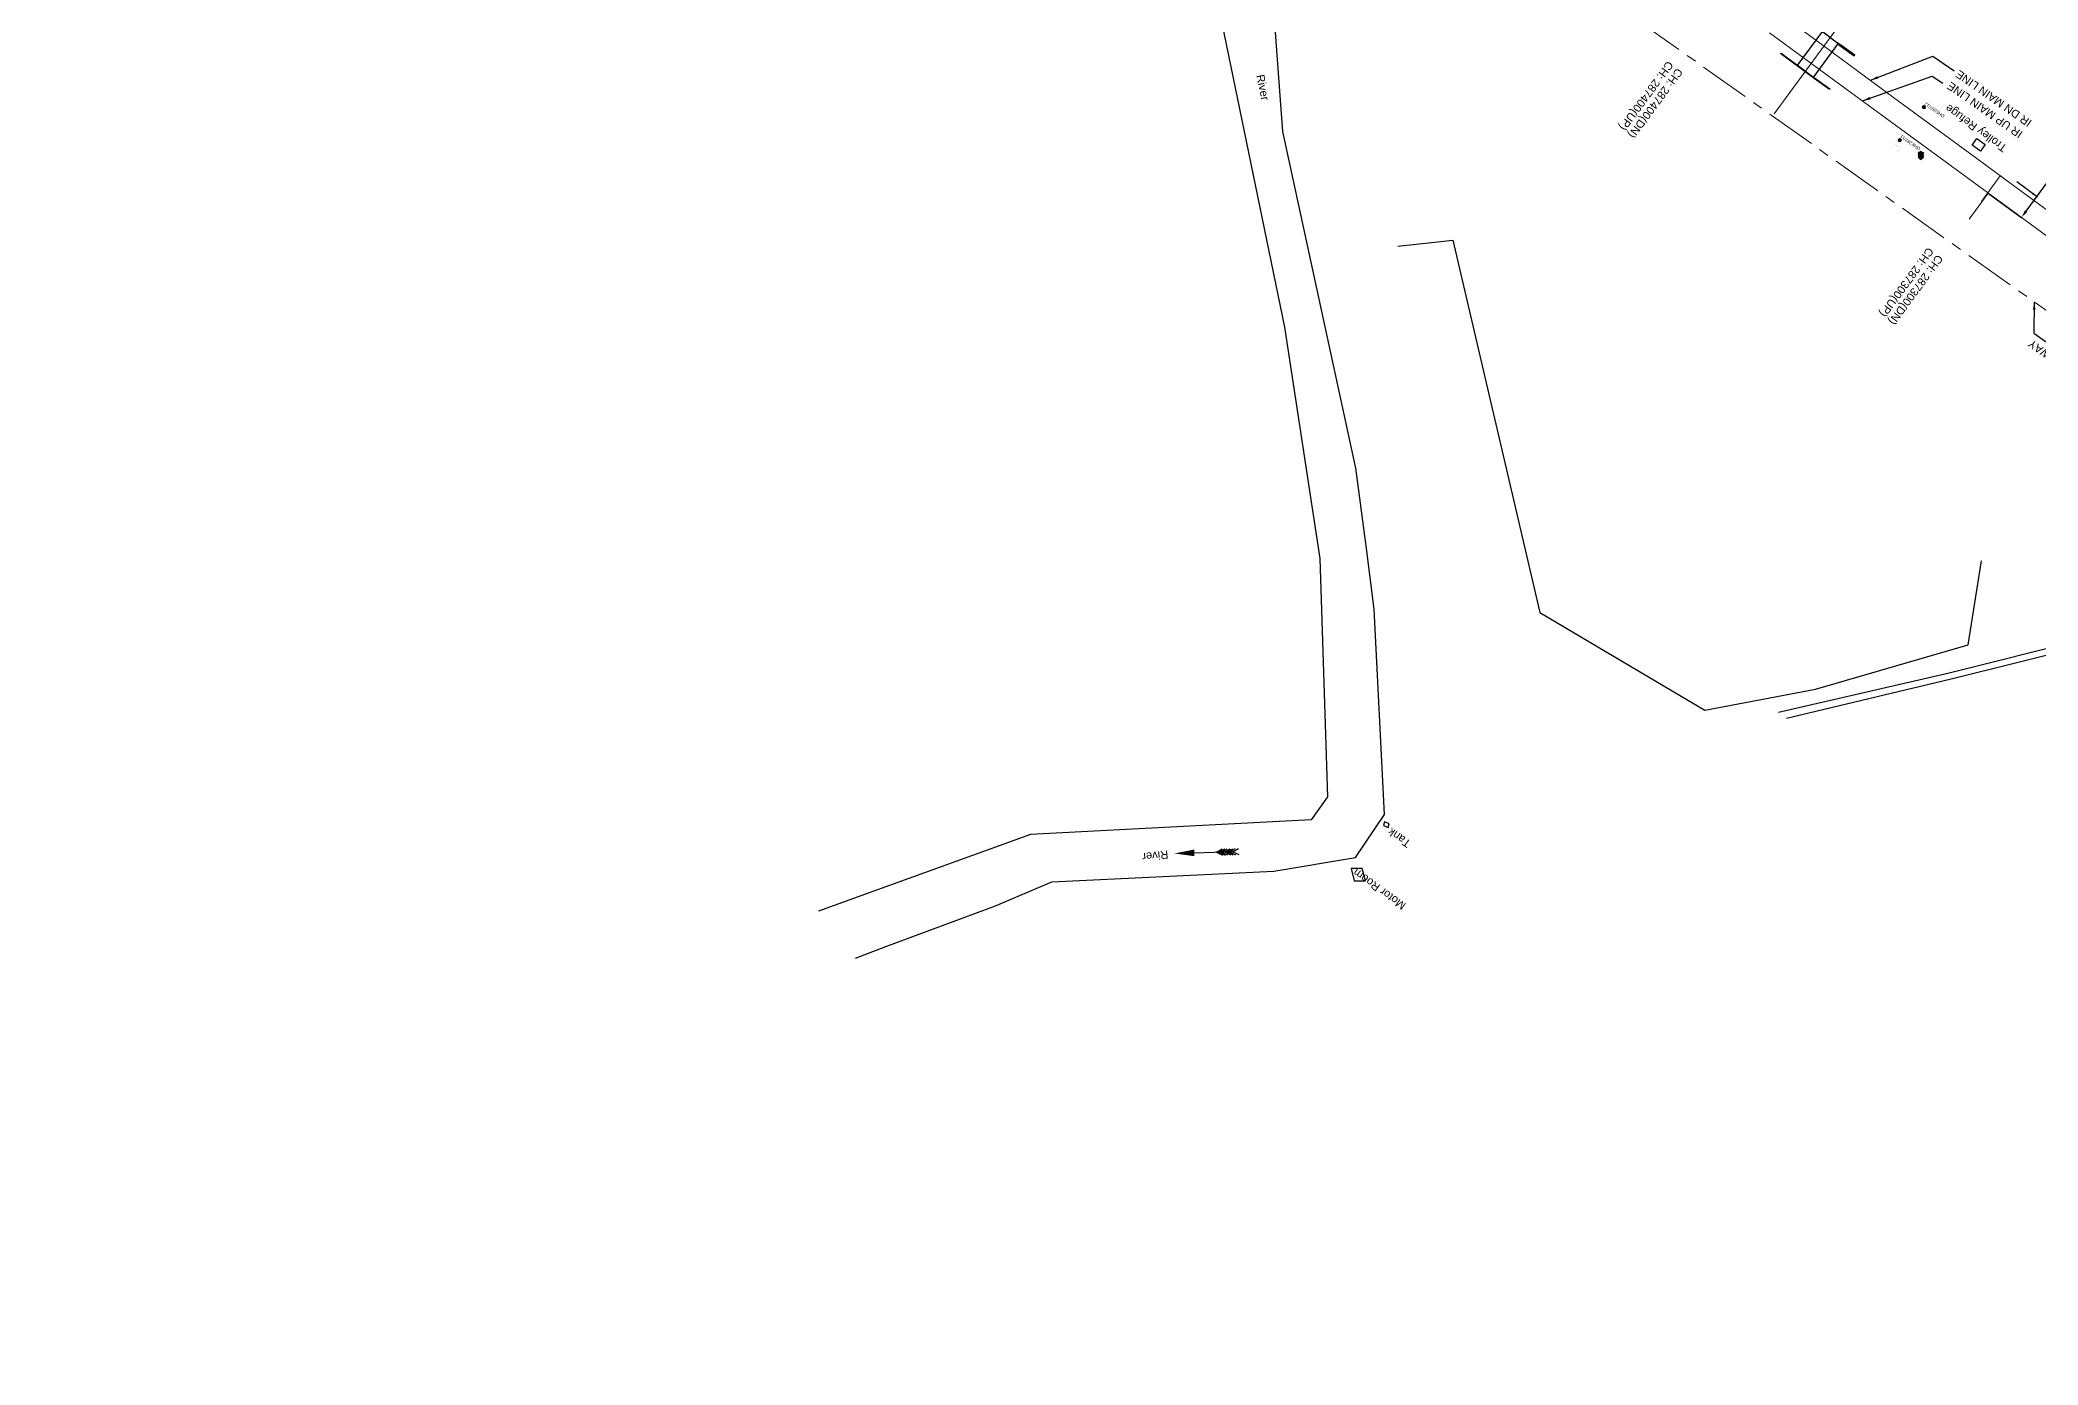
# Model space of a CAD drawing. Header units: metres. Extents: x 646303 to 662875, y 3366650 to 3378730.
# Drawn here: x 654400 to 655024, y 3371854 to 3372268 of the extents above; entities that cross this region are included whole.
import ezdxf
from ezdxf.enums import TextEntityAlignment as Align

# ---------------------------------------------------------------- set-up
doc = ezdxf.new("R2010")
doc.units = ezdxf.units.M
doc.header["$MEASUREMENT"] = 0
doc.header["$PDMODE"] = 3
doc.header["$PDSIZE"] = 0.5
doc.linetypes.add('CENTER', pattern=[50.8, 31.75, -6.35, 6.35, -6.35])
for name, color, linetype, lineweight in [('BOUNDARY DIMENTION', 10, 'Continuous', 0), ('BRIDGE DETAILS PLAN', 7, 'Continuous', 0), ('Existing Chainage', 7, 'Continuous', 0), ('Existing IR Track', 143, 'Continuous', 0), ('Existing Railway Boundary', 7, 'CENTER', 0), ('flow direction', 7, 'Continuous', 0), ('OHE MAST', 8, 'Continuous', 0), ('OHE MAST TEXT', 8, 'Continuous', 0)]:
    doc.layers.add(name, color=color, linetype=linetype, lineweight=lineweight)
for name, color, linetype in [('BRIDGE_PARAPET', 7, 'Continuous'), ('CART_TRACK', 34, 'Continuous'), ('COMMERCIAL_BLD_PUC', 251, 'Continuous'), ('CULVERT_PARAPET', 7, 'Continuous'), ('DFCC Boundary', 6, 'CENTER'), ('RETAINING_WALL', 7, 'Continuous'), ('River Text', 5, 'Continuous'), ('RIVER_TOP', 5, 'Continuous'), ('SFL_SOFFIT_LVL', 251, 'Continuous'), ('Side Details', 251, 'Continuous'), ('SIGNAL_POST', 8, 'Continuous'), ('TANK', 251, 'Continuous'), ('TOPO_TEXT', 251, 'Continuous'), ('TROLLEY_STAND', 7, 'Continuous'), ('WATER_LOGGED_AREA', 5, 'Continuous')]:
    doc.layers.add(name, color=color, linetype=linetype)
doc.styles.get("Standard").update_dxf_attribs({"font": 'arial.ttf'})
doc.styles.add('Style-Arial', font='arial.ttf')
doc.dimstyles.new('DIM', dxfattribs={"dimtxt": 2.5, "dimasz": 2.5, "dimexe": 0.18, "dimexo": 0.0625, "dimgap": 0.09, "dimtad": 0, "dimtih": 1, "dimtoh": 1, "dimdec": 3, "dimzin": 0, "dimdsep": 46, "dimtxsty": 'Standard', "dimcen": 0.09, "dimadec": 0, "dimazin": 0, "dimtfac": 1, "dimtdec": 3, "dimtofl": 0, "dimtmove": 0, "dimatfit": 3, "dimfxl": 1, "dimtolj": 1, "dimtzin": 0, "dimarcsym": 0})
doc.dimstyles.new('ISO-25', dxfattribs={"dimtxt": 2.5, "dimasz": 2.5, "dimexe": 1.25, "dimexo": 0.625, "dimtad": 1, "dimtxsty": 'Standard', "dimcen": 2.5, "dimadec": 0, "dimazin": 0, "dimtfac": 1, "dimtmove": 0, "dimatfit": 3, "dimfxl": 1, "dimarcsym": 0})

# ---------------------------------------------------------------- blocks, each defined once
blk = doc.blocks.new('SIG')
for color, points in [(1, [(-0.22, 0.42, 0.180295), (-0.01, 0.33, -0.00255), (0.01, 0.33, -0.00255), (0.02, 0.33, 0.180295), (0.23, 0.42, -0.002654), (0.25, 0.44, 0.184495), (0.33, 0.65, 1.000001), (-0.32, 0.65, 0.184495), (-0.24, 0.44, -0.002654)]), (2, [(0.23, -0.23, -0.002654), (0.25, -0.21, 0.184495), (0.33, 0.01, 1.000001), (-0.32, 0.01, 0.184495), (-0.24, -0.21, -0.002654), (-0.22, -0.23, 0.180295), (-0.01, -0.32, -0.00255), (0.01, -0.32, -0.00255), (0.02, -0.32, 0.180295)]), (3, [(0.23, -0.88, -0.002654), (0.25, -0.86, 0.184495), (0.33, -0.64, 1.000001), (-0.32, -0.64, 0.184495), (-0.24, -0.86, -0.002654), (-0.22, -0.88, 0.395599)])]:
    blk.add_hatch(color=color).paths.add_polyline_path(points)
for p, q in [((-0.31, 0.98), (-0.32, -0.9)), ((0.33, -0.9), (0.32, 0.98))]:
    blk.add_line(p, q)
for points in [[(-0.31, 0.98), (-0.81, 0.98, 0.198758), (-0.42, 0.41, 0.003814), (-0.31, 0.39, 0.003814)], [(-0.31, 0.33), (-0.81, 0.33, 0.198758), (-0.42, -0.23, 0.003727), (-0.32, -0.26, 0.003727)], [(0.32, 0.98), (0.82, 0.98, -0.198758), (0.44, 0.41, -0.003814), (0.32, 0.39, -0.003814)], [(0.32, 0.33), (0.82, 0.33, -0.198758), (0.44, -0.23, -0.003727), (0.33, -0.26, -0.003727)], [(-0.32, -0.32), (-0.81, -0.32, 0.198758), (-0.42, -0.88, 0.003639), (-0.32, -0.9)], [(0.33, -0.32), (0.82, -0.32, -0.198758), (0.44, -0.88, -0.003639), (0.33, -0.9)]]:
    blk.add_lwpolyline(points, format="xyb")
for centre, radius, start, end in [((0.01, 0.91), 0.324, 12.40488, 167.59512), ((0.01, 0.81), 0.357, 27.75781, 152.24219), ((0.01, -0.9), 0.324, 181.45715, 358.54285)]:
    blk.add_arc(centre, radius, start, end)
blk = doc.blocks.new('River A')
at = {"layer": 'River Text'}
for p, q in [((0.5, 20.3), (-3.1, 27.8, -1499.5)), ((0.5, 20.3), (4.5, 27.7, -1499.5)), ((0, 0), (-3.6, 7.5, -1499.5)), ((0.1, 6), (-3.5, 13.6, -1499.5)), ((0.1, 3.3), (-3.5, 10.8, -1499.5)), ((0.2, 9.9), (-3.4, 17.4, -1499.5)), ((0.3, 12.9), (-3.3, 20.5, -1499.5)), ((0.4, 16.4), (-3.2, 24, -1499.5)), ((0.5, 22.3), (0, 0)), ((0, 0), (4, 7.4, -1499.5)), ((0.1, 6), (4.1, 13.4, -1499.5)), ((0.1, 3.3), (4.1, 10.7, -1499.5)), ((0.2, 9.9), (4.2, 17.2, -1499.5)), ((0.3, 12.9), (4.3, 20.3, -1499.5)), ((0.4, 16.4), (4.4, 23.8, -1499.5))]:
    blk.add_line(p, q, dxfattribs=at)
blk.add_lwpolyline([(-0.7, -27.7), (0.5, 22.3)], dxfattribs=at)
blk.add_solid([(3.5, -27.8), (-1.3, -52.7), (-4.8, -27.6)], dxfattribs=at)
blk = doc.blocks.new('OHE MAST')
h = blk.add_hatch(color=256)
edge = h.paths.add_edge_path()
edge.add_arc((0, 0), 0.514, 0, 360)
at = {"const_width": 0.01, "flags": 128}
for points in [[(1.5, 3.5), (1.5, 2), (-1.5, 2), (-1.5, 3.5)], [(0, 2), (0, 0)]]:
    blk.add_lwpolyline(points, dxfattribs=at)
blk.add_circle((0, 0), 0.514)
blk = doc.blocks.new('*D1461')
at = {"layer": 'BOUNDARY DIMENTION', "color": 0, "lineweight": -2, "transparency": 16777216}
for p, q in [((662242.98, 3367093.66), (662239.54, 3367088.19)), ((662244.85, 3367095.44), (662244.16, 3367095.87)), ((662233.82, 3367079.1), (662238.08, 3367085.88)), ((662233.03, 3367076.64), (662232.33, 3367077.07))]:
    blk.add_line(p, q, dxfattribs=at)
at = {"layer": 'BOUNDARY DIMENTION', "color": 0, "transparency": 16777216}
for points in [[(662242.62, 3367093.88), (662243.33, 3367093.44), (662244.31, 3367095.78)], [(662233.46, 3367079.32), (662234.17, 3367078.87), (662232.49, 3367076.98)]]:
    blk.add_solid(points, dxfattribs=at)
at = {"layer": 'Defpoints', "color": 0, "linetype": 'Continuous', "ltscale": 0.5, "transparency": 16777216}
for p in [(647418.1, 3377902.15), (647420.31, 3377900.52), (647398.68, 3377871.33)]:
    blk.add_point(p, dxfattribs=at)
at = {"layer": 'Defpoints', "color": 0, "transparency": 16777216}
for p in [(662244.31, 3367095.78), (662244.9, 3367095.41), (662233.08, 3367076.61)]:
    blk.add_point(p, dxfattribs=at)
at = {"layer": 'DFCC Boundary', "color": 0, "linetype": 'Continuous', "lineweight": -2, "ltscale": 0.5, "transparency": 16777216}
for p, q in [((647420.26, 3377900.55), (647417.96, 3377902.26)), ((647416.61, 3377900.14), (647413.17, 3377895.5)), ((647397.96, 3377874.97), (647411.54, 3377893.3)), ((647398.63, 3377871.36), (647396.32, 3377873.07))]:
    blk.add_line(p, q, dxfattribs=at)
at = {"layer": 'DFCC Boundary', "color": 0, "linetype": 'Continuous', "ltscale": 0.5, "transparency": 16777216}
for points in [[(647416.28, 3377900.39), (647416.95, 3377899.9), (647418.1, 3377902.15)], [(647397.62, 3377875.22), (647398.29, 3377874.72), (647396.47, 3377872.96)]]:
    blk.add_solid(points, dxfattribs=at)
at = {"layer": 'BOUNDARY DIMENTION', "color": 0, "transparency": 16777216, "insert": (662238.81, 3367087.03), "char_height": 2.5, "attachment_point": 5, "rotation": 145}
blk.add_mtext('\\A1;22.208 m', dxfattribs=at)
at = {"layer": 'DFCC Boundary', "color": 0, "linetype": 'Continuous', "ltscale": 0.5, "transparency": 16777216, "insert": (647412.36, 3377894.4), "char_height": 2.5, "attachment_point": 5, "rotation": 145}
blk.add_mtext('\\A1;36.332 m', dxfattribs=at)
blk = doc.blocks.new('*D1462')
at = {"layer": 'BOUNDARY DIMENTION', "color": 0, "lineweight": -2, "transparency": 16777216}
for p, q in [((662549.11, 3366886.35), (662541.43, 3366875.79)), ((662551.8, 3366887.49), (662550.44, 3366888.48)), ((662534.84, 3366866.73), (662539.82, 3366873.58)), ((662534.58, 3366863.83), (662533.22, 3366864.82))]:
    blk.add_line(p, q, dxfattribs=at)
at = {"layer": 'BOUNDARY DIMENTION', "color": 0, "transparency": 16777216}
for points in [[(662548.78, 3366886.6), (662549.45, 3366886.11), (662550.58, 3366888.38)], [(662534.5, 3366866.98), (662535.18, 3366866.49), (662533.37, 3366864.71)]]:
    blk.add_solid(points, dxfattribs=at)
at = {"layer": 'Defpoints', "color": 0, "linetype": 'Continuous', "ltscale": 0.5, "transparency": 16777216}
for p in [(647247.45, 3378028.49), (647249.19, 3378027.21), (647225.93, 3377999.21)]:
    blk.add_point(p, dxfattribs=at)
at = {"layer": 'Defpoints', "color": 0, "transparency": 16777216}
for p in [(662551.85, 3366887.45), (662533.37, 3366864.71), (662534.63, 3366863.79)]:
    blk.add_point(p, dxfattribs=at)
at = {"layer": 'DFCC Boundary', "color": 0, "linetype": 'Continuous', "lineweight": -2, "ltscale": 0.5, "transparency": 16777216}
for p, q in [((647247.5, 3378028.45), (647249.34, 3378027.1)), ((647247.71, 3378025.19), (647242.02, 3378017.45)), ((647229.16, 3377999.94), (647240.4, 3378015.24)), ((647225.98, 3377999.17), (647227.82, 3377997.82))]:
    blk.add_line(p, q, dxfattribs=at)
at = {"layer": 'DFCC Boundary', "color": 0, "linetype": 'Continuous', "ltscale": 0.5, "transparency": 16777216}
for points in [[(647247.37, 3378025.44), (647248.05, 3378024.94), (647249.19, 3378027.21)], [(647228.82, 3378000.19), (647229.49, 3377999.7), (647227.68, 3377997.93)]]:
    blk.add_solid(points, dxfattribs=at)
at = {"layer": 'BOUNDARY DIMENTION', "color": 0, "transparency": 16777216, "insert": (662540.62, 3366874.68), "char_height": 2.5, "attachment_point": 5, "rotation": 145}
blk.add_mtext('\\A1;29.264 m', dxfattribs=at)
at = {"layer": 'DFCC Boundary', "color": 0, "linetype": 'Continuous', "ltscale": 0.5, "transparency": 16777216, "insert": (647241.21, 3378016.35), "char_height": 2.5, "attachment_point": 5, "rotation": 145}
blk.add_mtext('\\A1;36.332 m', dxfattribs=at)
blk = doc.blocks.new('*D1463')
at = {"layer": 'BOUNDARY DIMENTION', "color": 0, "lineweight": -2, "transparency": 16777216}
for p, q in [((662172.2, 3367138.17), (662169.01, 3367133.1)), ((662172.51, 3367140.93), (662173.68, 3367140.19)), ((662164.89, 3367126.55), (662167.55, 3367130.78)), ((662162.55, 3367125.07), (662163.71, 3367124.34))]:
    blk.add_line(p, q, dxfattribs=at)
at = {"layer": 'BOUNDARY DIMENTION', "color": 0, "transparency": 16777216}
for points in [[(662171.85, 3367138.39), (662172.55, 3367137.95), (662173.53, 3367140.29)], [(662164.54, 3367126.77), (662165.24, 3367126.33), (662163.56, 3367124.44)]]:
    blk.add_solid(points, dxfattribs=at)
at = {"layer": 'Defpoints', "color": 0, "linetype": 'Continuous', "ltscale": 0.5, "transparency": 16777216}
for p in [(647211.24, 3378055.28), (647211.52, 3378055.08), (647189.88, 3378025.9)]:
    blk.add_point(p, dxfattribs=at)
at = {"layer": 'Defpoints', "color": 0, "transparency": 16777216}
for p in [(662172.46, 3367140.96), (662173.53, 3367140.29), (662162.49, 3367125.11)]:
    blk.add_point(p, dxfattribs=at)
at = {"layer": 'DFCC Boundary', "color": 0, "linetype": 'Continuous', "lineweight": -2, "ltscale": 0.5, "transparency": 16777216}
for p, q in [((647209.75, 3378053.28), (647208.18, 3378051.16)), ((647211.47, 3378055.12), (647211.1, 3378055.39)), ((647191.09, 3378028.11), (647206.55, 3378048.96)), ((647189.83, 3378025.93), (647189.46, 3378026.21))]:
    blk.add_line(p, q, dxfattribs=at)
at = {"layer": 'DFCC Boundary', "color": 0, "linetype": 'Continuous', "ltscale": 0.5, "transparency": 16777216}
for points in [[(647209.42, 3378053.52), (647210.09, 3378053.03), (647211.24, 3378055.28)], [(647190.76, 3378028.36), (647191.43, 3378027.86), (647189.6, 3378026.1)]]:
    blk.add_solid(points, dxfattribs=at)
at = {"layer": 'BOUNDARY DIMENTION', "color": 0, "transparency": 16777216, "insert": (662168.28, 3367131.94), "char_height": 2.5, "attachment_point": 5, "rotation": 145}
blk.add_mtext('\\A1;18.726 m', dxfattribs=at)
at = {"layer": 'DFCC Boundary', "color": 0, "linetype": 'Continuous', "ltscale": 0.5, "transparency": 16777216, "insert": (647207.37, 3378050.06), "char_height": 2.5, "attachment_point": 5, "rotation": 145}
blk.add_mtext('\\A1;36.332 m', dxfattribs=at)
blk = doc.blocks.new('*D1793')
at = {"layer": 'Defpoints', "color": 0, "linetype": 'Continuous', "ltscale": 0.5, "transparency": 16777216}
for p in [(655087.35, 3372327.28), (655008.55, 3372219.83), (655018.91, 3372212.23)]:
    blk.add_point(p, dxfattribs=at)
at = {"layer": 'DFCC Boundary', "color": 0, "linetype": 'Continuous', "lineweight": -2, "ltscale": 0.5, "transparency": 16777216}
for p, q in [((655087.4, 3372327.24), (655097.85, 3372319.58)), ((655096.23, 3372317.67), (655059.17, 3372267.13)), ((655020.39, 3372214.24), (655057.55, 3372264.93)), ((655008.6, 3372219.79), (655019.05, 3372212.12))]:
    blk.add_line(p, q, dxfattribs=at)
at = {"layer": 'DFCC Boundary', "color": 0, "linetype": 'Continuous', "ltscale": 0.5, "transparency": 16777216}
for points in [[(655095.89, 3372317.91), (655096.56, 3372317.42), (655097.71, 3372319.68)], [(655020.05, 3372214.49), (655020.72, 3372214), (655018.91, 3372212.23)]]:
    blk.add_solid(points, dxfattribs=at)
at = {"layer": 'DFCC Boundary', "color": 0, "linetype": 'Continuous', "ltscale": 0.5, "transparency": 16777216, "insert": (655058.36, 3372266.03), "char_height": 2.5, "attachment_point": 5, "rotation": 145}
blk.add_mtext('\\A1;133.249 m', dxfattribs=at)

msp = doc.modelspace()

# ---------------------------------------------------------------- linework, layer by layer
at = {"layer": 'BRIDGE DETAILS PLAN', "color": 7, "linetype": 'Continuous', "lineweight": 0, "flags": 128}
msp.add_lwpolyline([(654995.5354, 3372318.0293), (654941.7102, 3372244.6726)], dxfattribs=at)
at = {"layer": 'BRIDGE_PARAPET', "linetype": 'Continuous'}
msp.add_polyline3d([(654954.105, 3372255.741, 271.896), (654948.607, 3372259.881, 271.94), (654948.727, 3372260.024, 271.926), (654954.2251, 3372255.8839, 271.926)], close=True, dxfattribs=at)
at = {"layer": 'CART_TRACK', "linetype": 'Continuous'}
for points in [[(654943.074, 3372057.747, 267.31), (654996.357, 3372070.007, 267.492), (655037.446, 3372080.273, 267.436), (655068.449, 3372090.248, 267.777), (655082.577, 3372095.699, 268.129), (655095.192, 3372099.316, 269.015), (655102.935, 3372101.987, 269.451), (655111.194, 3372106.395, 269.885), (655119.561, 3372112.006, 270.741)], [(655113.5195, 3372103.6162, 269.945), (655113.196, 3372103.557, 269.966), (655104.288, 3372099.373, 269.472), (655095.645, 3372096.895, 268.997), (655083.292, 3372093.605, 268.204), (655069.077, 3372088.557, 267.698), (655038.046, 3372078.229, 267.495), (654997.013, 3372068.004, 267.626), (654945.576, 3372055.772, 267.488)]]:
    msp.add_polyline3d(points, dxfattribs=at)
at = {"layer": 'COMMERCIAL_BLD_PUC', "linetype": 'Continuous'}
msp.add_polyline3d([(654813.994, 3372004.985, 268.784), (654813.011, 3372008.841, 268.651), (654809.534, 3372008.906, 268.373), (654810.5176, 3372005.0478, 268.373)], close=True, dxfattribs=at)
at = {"layer": 'CULVERT_PARAPET', "linetype": 'Continuous'}
msp.add_polyline3d([(654961.952, 3372266.278, 271.899), (654956.471, 3372270.457, 271.897), (654956.556, 3372270.592, 271.896), (654962.037, 3372266.413, 271.896)], close=True, dxfattribs=at)
at = {"layer": 'Existing Chainage', "color": 0, "linetype": 'Continuous', "lineweight": 13, "flags": 128}
for points in [[(655006.4113, 3372217.2183), (655012.3264, 3372225.2813)], [(655002.635, 3372211.7611), (655008.5485, 3372219.8252)]]:
    msp.add_lwpolyline(points, dxfattribs=at)
at = {"layer": 'Existing IR Track', "flags": 128}
for points in [[(654944.1345, 3372275.3551), (654956.9977, 3372265.9349), (654968.2816, 3372257.6528), (654980.9211, 3372248.3148), (655003.4473, 3372231.7951), (655020.4332, 3372219.3339), (655036.6726, 3372207.4204)], [(654940.1907, 3372269.9632), (654953.1596, 3372260.4861), (654964.1223, 3372252.4424), (654976.8437, 3372243.1067), (654999.3454, 3372226.5744), (655016.1039, 3372214.2844), (655032.6442, 3372202.1544)]]:
    msp.add_lwpolyline(points, dxfattribs=at)
at = {"layer": 'Existing Railway Boundary', "ltscale": 0.5, "flags": 128}
msp.add_lwpolyline([(655344.0444, 3371952.6571), (655262.742, 3372005.606), (655212.013, 3372043.179), (655162.118, 3372080.216), (655114.386, 3372120.95), (654871.475, 3372293.443), (654822.608, 3372330.909), (654798.9128, 3372347.263)], dxfattribs=at)
at = {"layer": 'RETAINING_WALL', "linetype": 'Continuous'}
for points in [[(654966.719, 3372262.724, 271.213), (654966.873, 3372262.946, 271.213), (654962.068, 3372266.385, 271.217), (654961.914, 3372266.163, 271.217)], [(654948.555, 3372259.861, 271.22), (654943.708, 3372263.476, 271.173), (654943.868, 3372263.608, 271.197), (654948.7151, 3372259.9929, 271.197)], [(654958.935, 3372252.241, 271.198), (654954.169, 3372255.693, 271.205), (654954.313, 3372255.931, 271.187), (654959.079, 3372252.479, 271.187)]]:
    msp.add_polyline3d(points, close=True, dxfattribs=at)
at = {"layer": 'RIVER_TOP', "linetype": 'Continuous'}
for points in [[(654705.202, 3372414.19, 266.595), (654717.987, 3372392.152, 266.242), (654742.076, 3372363.699, 265.103), (654761.885, 3372348.497, 266.226), (654768.704, 3372336.025, 266.283), (654772.081, 3372325.463, 265.132), (654769.116, 3372272.982, 267.872), (654788.6852, 3372177.9449, 268.073), (654799.7742, 3372105.6926, 266.993)], [(654816.775, 3372089.931, 266.252), (654814.26, 3372109.674, 266.06), (654810.977, 3372133.939, 266.035), (654788.1733, 3372239.157, 266.268), (654784.5273, 3372288.4993, 266.02), (654781.0519, 3372321.2197, 264.816), (654780.52, 3372333.558, 266.155), (654779.579, 3372342.645, 265.803), (654768.623, 3372357.024, 265.677), (654741.856, 3372390.072, 266.185), (654731.591, 3372413.525, 266.349)], [(654799.7742, 3372105.6926, 266.993), (654802.198, 3372031.25, 265.776), (654797.069, 3372024.117, 265.476), (654709.384, 3372019.472, 265.573), (654643.129, 3371995.53, 265.534)], [(654654.748, 3371980.826, 268.112), (654664.219, 3371984.477, 268.539), (654698.439, 3371997.218, 268.246), (654716.032, 3372004.672, 265.96), (654785.356, 3372008.083, 268.223), (654810.966, 3372012.276, 268.857), (654820.017, 3372025.753, 268.011), (654816.775, 3372089.931, 266.252)]]:
    msp.add_polyline3d(points, dxfattribs=at)
at = {"layer": 'SFL_SOFFIT_LVL', "linetype": 'Continuous'}
for points in [[(654948.84, 3372259.628, 270.672), (654956.882, 3372270.425, 270.698)], [(654961.746, 3372266.778, 270.635), (654953.765, 3372255.903, 270.631)]]:
    msp.add_polyline3d(points, dxfattribs=at)
at = {"layer": 'TANK', "linetype": 'Continuous'}
msp.add_polyline3d([(654819.951, 3372023.409, 268.144), (654819.652, 3372022.252, 268.082), (654821.165, 3372021.662, 268.037), (654821.4644, 3372022.8206, 268.037)], close=True, dxfattribs=at)
at = {"layer": 'TROLLEY_STAND', "linetype": 'Continuous'}
msp.add_polyline3d([(655007.563, 3372235.018, 271.48), (655006.174, 3372232.93, 271.492), (655003.562, 3372234.824, 271.521), (655004.951, 3372236.912, 271.521)], close=True, dxfattribs=at)
at = {"layer": 'WATER_LOGGED_AREA', "linetype": 'Continuous'}
msp.add_polyline3d([(654824.127, 3372203.321, 266.122), (654841.326, 3372205.204, 266.372), (654868.487, 3372088.797, 266.472), (654920.031, 3372058.319, 265.422), (654954.648, 3372064.896, 265.288), (655002.316, 3372078.75, 265.591), (655006.488, 3372105.002, 262.849)], dxfattribs=at)

# ---------------------------------------------------------------- block references
at = {"layer": 'OHE MAST', "color": 2, "rotation": 143.3908318566117}
for p in [(654988.464, 3372246.716), (654980.92, 3372236.368)]:
    msp.add_blockref('OHE MAST', p, dxfattribs=at)
at = {"layer": 'River Text', "xscale": 0.25, "yscale": 0.25, "zscale": 0.25, "rotation": 273.0923121158814}
msp.add_blockref('River A', (654767.4814, 3372013.9635, 16.4453), dxfattribs=at)
at = {"layer": 'SIGNAL_POST', "linetype": 'Continuous'}
msp.add_blockref('SIG', (654987.489, 3372231.581, 271.748), dxfattribs=at)

# ---------------------------------------------------------------- texts
at = {"layer": 'Existing Chainage', "color": 0, "lineweight": 0, "char_height": 2.5, "attachment_point": 6, "line_spacing_factor": 0.6, "style": 'Style-Arial'}
for s, insert, rotation in [('CH: 287400(UP)', (654893.7823, 3372240.0688), 233.5964805), ('CH: 287300(UP)', (654975.1099, 3372181.7902), 233.7452204)]:
    msp.add_mtext(s, dxfattribs=dict(at, insert=insert, rotation=rotation))
at = {"layer": 'Existing Chainage', "color": 0, "linetype": 'Continuous', "lineweight": 0, "char_height": 2.5, "attachment_point": 6, "line_spacing_factor": 0.6, "style": 'Style-Arial'}
for s, insert, rotation in [('CH: 287400(DN)', (654896.6034, 3372237.6683), 233.6680134), ('CH: 287300(DN)', (654977.927, 3372179.367), 233.7354466)]:
    msp.add_mtext(s, dxfattribs=dict(at, insert=insert, rotation=rotation))
at = {"layer": 'Existing IR Track', "color": 7, "lineweight": 0}
for s, p in [('IR UP MAIN LINE', (654996.1169, 3372253.7879)), ('IR DN MAIN LINE', (654998.7917, 3372257.4372))]:
    msp.add_text(s, height=2.5, rotation=145, dxfattribs=at).set_placement(p, align=Align.MIDDLE_RIGHT)
at = {"layer": 'Existing Railway Boundary', "linetype": 'Continuous', "ltscale": 5}
msp.add_text('EXISTING RAILWAY', height=2.5, rotation=145, dxfattribs=at).set_placement((655049.1721, 3372155.3402))
at = {"layer": 'OHE MAST TEXT'}
for s, p in [('OHE287/12', (654991.7612, 3372245.8269)), ('OHE287/11', (654984.1874, 3372235.6577))]:
    msp.add_text(s, height=1, rotation=145, dxfattribs=at).set_placement(p, align=Align.MIDDLE_CENTER)
at = {"layer": 'Side Details'}
for s, p in [('Trolley Refuge', (655014.6419, 3372234.4912)), ('Tank', (654828.4593, 3372017.2316)), ('Motor Room', (654826.8824, 3371997.7918))]:
    msp.add_text(s, height=2.5, rotation=144.1003129, dxfattribs=at).set_placement(p)
at = {"layer": 'TOPO_TEXT'}
for rotation, p in [(281.8456955, (654779.9216, 3372256.6192)), (186.0555924, (654752.2989, 3372014.5155))]:
    msp.add_text('River', height=2.5, rotation=rotation, dxfattribs=at).set_placement(p)

# ---------------------------------------------------------------- dimensions: what is measured, and where the dimension line sits
at = {"layer": 'BOUNDARY DIMENTION'}
for base, p1, p2, angle, picture, middle in [((662173.529, 3367140.2883), (662162.4923, 3367125.1074), (662172.4611, 3367140.9598), 57.8361723, '*D1463', (662168.2806, 3367131.9424)), ((662533.3681, 3366864.7117), (662551.8505, 3366887.4548), (662534.6347, 3366863.7903), 233.9642797, '*D1462', (662540.6227, 3366874.6837)), ((662244.3078, 3367095.7789), (662233.0795, 3367076.6056), (662244.9018, 3367095.4054), 57.8361723, '*D1461', (662238.8082, 3367087.0333))]:
    dim = msp.add_linear_dim(base=base, p1=p1, p2=p2, angle=angle, dimstyle='DIM', override={"dimpost": ' m'}, dxfattribs=at)
    dim.commit()
    dim.dimension.update_dxf_attribs({"geometry": picture, "text_midpoint": middle, "dimtype": 129, "text_rotation": 145})
at = {"layer": 'DFCC Boundary', "linetype": 'Continuous', "ltscale": 0.5}
dim = msp.add_linear_dim(base=(655018.9085, 3372212.2281), p1=(655087.3459, 3372327.2788), p2=(655008.5485, 3372219.8252), angle=233.746815, dimstyle='DIM', override={"dimpost": ' m'}, dxfattribs=at)
dim.commit()
dim.dimension.update_dxf_attribs({"geometry": '*D1793', "text_midpoint": (655058.3608, 3372266.0281), "dimtype": 129, "text_rotation": 145})

# ---------------------------------------------------------------- leaders
at = {"layer": 'Existing IR Track', "color": 7, "lineweight": 0}
for points in [[(654971.7313, 3372255.1042), (654991.2164, 3372262.6823), (654997.918, 3372258.0479)], [(654969.2885, 3372248.6771), (654991.0078, 3372256.4378), (654994.3505, 3372254.2012)]]:
    msp.add_leader(points, dimstyle='ISO-25', override={"dimtxt": 0.5, "dimtad": 0}, dxfattribs=at)
at = {"layer": 'Existing Railway Boundary', "linetype": 'Continuous', "ltscale": 5}
msp.add_leader([(655022.9114, 3372185.9069), (655022.8427, 3372176.0606), (655028.3893, 3372172.1593)], dimstyle='ISO-25', override={"dimtxt": 0.5, "dimtad": 0}, dxfattribs=at)
at = {"layer": 'flow direction', "lineweight": 0}
msp.add_leader([(655023.9838, 3372218.6279), (655017.4638, 3372223.4111)], dimstyle='ISO-25', override={"dimtxt": 0.5, "dimasz": 2, "dimtad": 0}, dxfattribs=at)

doc.saveas('drawing.dxf')
